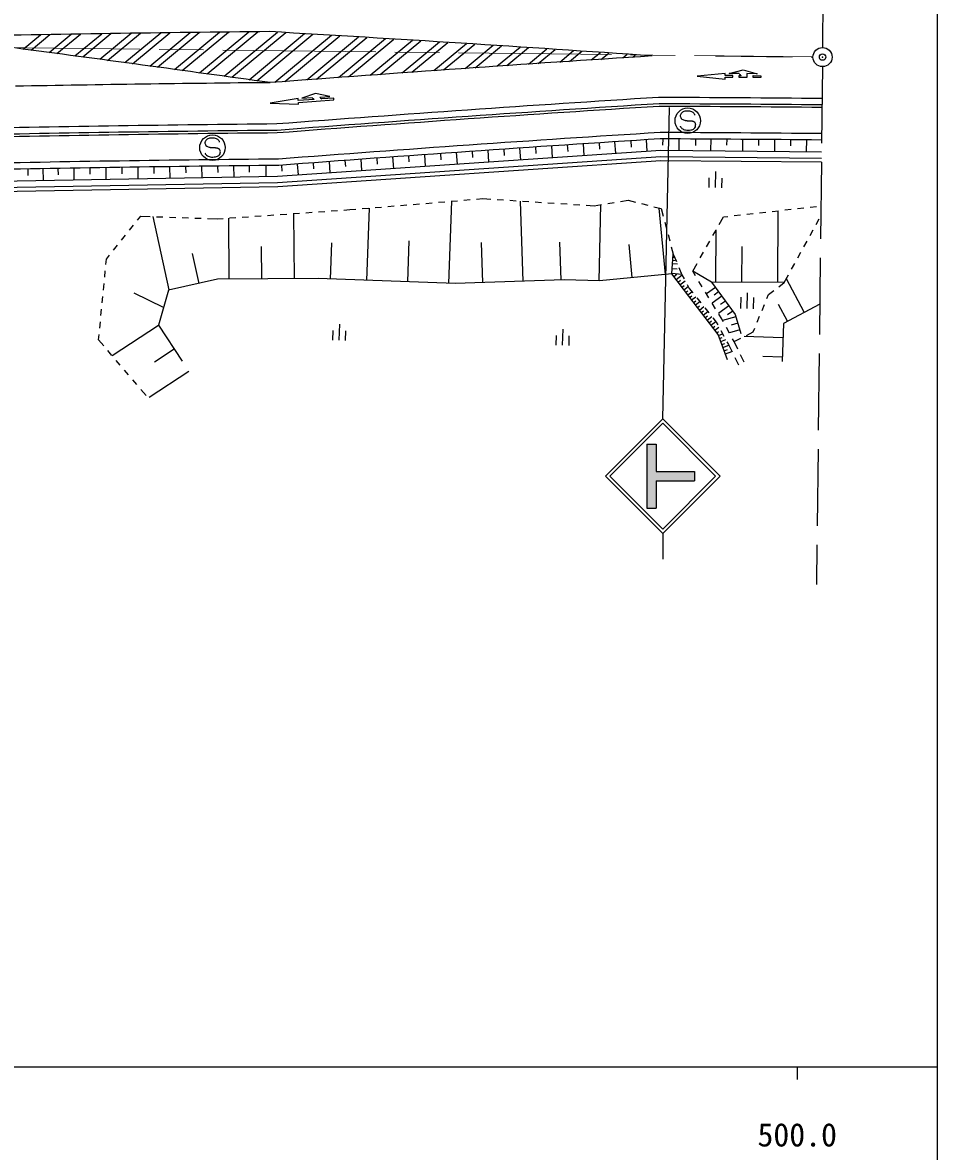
# Model space of a CAD drawing. Units: millimetres, scale not verified. Extents: x 40000 to 680000, y 20000 to 380000.
# Drawn here: x 507231 to 579000, y 198357 to 286848 of the extents above; entities that cross this region are included whole.
import ezdxf
from ezdxf.enums import TextEntityAlignment as Align

# ---------------------------------------------------------------- set-up
doc = ezdxf.new("R2010")
doc.units = ezdxf.units.MM
doc.header["$LTSCALE"] = 1000
doc.header["$PDMODE"] = 32
doc.header["$PDSIZE"] = 500
doc.linetypes.add('CHAIN', pattern=[18.5, 12, -1.5, 3.5, -1.5])
doc.linetypes.add('DASHED', pattern=[7.5, 6, -1.5])
for name, color, linetype, lineweight in [('M-BGD', 7, 'Continuous', 25), ('M-BGD-EXST', 7, 'Continuous', 25), ('M-BMK', 2, 'CHAIN', 13), ('M-BMK-SRVR', 3, 'Continuous', 25), ('M-STR-STRC', 7, 'Continuous', 25), ('M-TTL-BAND', 7, 'Continuous', 25)]:
    doc.layers.add(name, color=color, linetype=linetype, lineweight=lineweight)
doc.layers.add('M-OTRS', color=6, linetype='Continuous')
doc.styles.add('ＭＳ ゴシック', font='')
doc.styles.get('ＭＳ ゴシック').set_extended_font_data('MS Gothic')

msp = doc.modelspace()

# ---------------------------------------------------------------- hatches: boundary and pattern name
at = {"layer": 'M-STR-STRC'}
msp.add_hatch(color=256, dxfattribs=at).paths.add_polyline_path([(556198, 253787), (556948, 253787), (556948, 251663), (559948, 251663), (559948, 250913), (556948, 250913), (556948, 248787), (556198, 248787)])

# ---------------------------------------------------------------- linework, layer by layer
at = {"layer": 'M-BGD', "linetype": 'DASHED'}
for p, q in [((569997, 284893), (570465, 325132)), ((561601, 284241), (569238, 284152)), ((569980, 283393), (569508, 242804))]:
    msp.add_line(p, q, dxfattribs=at)
at = {"layer": 'M-BGD'}
for p, q in [((546216, 277011), (546280, 276099)), ((547464, 277095), (547500, 276574)), ((548712, 277178), (548775, 276269)), ((549960, 277261), (549996, 276743)), ((551207, 277343), (551270, 276439)), ((552455, 277424), (552491, 276912)), ((553763, 276609), (553705, 277505)), ((554999, 277080), (554967, 277586)), ((556230, 276777), (556174, 277662)), ((557448, 277729), (557444, 277227)), ((558737, 276835), (558741, 277723)), ((560017, 277717), (560013, 277210)), ((561236, 276809), (561246, 277710)), ((562491, 277248), (562496, 277702)), ((563735, 276783), (563746, 277693)), ((564991, 277216), (564996, 277684)), ((566235, 276758), (566246, 277674)), ((567490, 277185), (567496, 277664)), ((568735, 276732), (568746, 277652)), ((527222, 274801), (557290, 276849)), ((527243, 274302), (557304, 276349)), ((533768, 276132), (533829, 275251)), ((535015, 276226), (535049, 275737)), ((536262, 276314), (536324, 275421)), ((537509, 276404), (537543, 275922)), ((538757, 276493), (538819, 275591)), ((540004, 276581), (540038, 276092)), ((541252, 276669), (541315, 275761)), ((542499, 276756), (542533, 276260)), ((543807, 275931), (543748, 276853)), ((545042, 276428), (545010, 276929)), ((557290, 276849), (569902, 276720)), ((557304, 276349), (569896, 276220)), ((507683, 274869), (507673, 275375)), ((508867, 274472), (508851, 275396)), ((510044, 274910), (510035, 275417)), ((511249, 275438), (511261, 274515)), ((512503, 275459), (512509, 274957)), ((513756, 275479), (513768, 274560)), ((515010, 275498), (515016, 274993)), ((516263, 275517), (516275, 274605)), ((517517, 275534), (517523, 275028)), ((518770, 275552), (518782, 274650)), ((520024, 275568), (520031, 275062)), ((521278, 275584), (521289, 274695)), ((522531, 275599), (522538, 275093)), ((523785, 275613), (523796, 274740)), ((525046, 275124), (525041, 275627)), ((526349, 274786), (526341, 275640)), ((527256, 274002), (557313, 276049)), ((527533, 275666), (527565, 275201)), ((528780, 275760), (528839, 274909)), ((530027, 275854), (530060, 275371)), ((531274, 275948), (531334, 275075)), ((532521, 276040), (532554, 275567)), ((557313, 276049), (569893, 275920)), ((536873, 272512), (537371, 272553)), ((537869, 272595), (538367, 272637)), ((538866, 272678), (539364, 272720)), ((539862, 272761), (540360, 272803)), ((540672, 266404), (540907, 272848)), ((540859, 272844), (541357, 272886)), ((541855, 272927), (542354, 272969)), ((542852, 273010), (543328, 273050)), ((543328, 273050), (543956, 273010)), ((544455, 272978), (544954, 272946)), ((545453, 272914), (545952, 272882)), ((546497, 266563), (546287, 272861)), ((546451, 272850), (546950, 272819)), ((547449, 272787), (547948, 272755)), ((548447, 272723), (548946, 272691)), ((549445, 272659), (549944, 272627)), ((550443, 272596), (550942, 272564)), ((552070, 272492), (552659, 272587)), ((552459, 266612), (552586, 272575)), ((553152, 272666), (553646, 272746)), ((554139, 272826), (554729, 272921)), ((554729, 272921), (555302, 272776)), ((555787, 272653), (556271, 272530)), ((516244, 271355), (516499, 271674)), ((516499, 271674), (517247, 271648)), ((525456, 271668), (525955, 271702)), ((526454, 271737), (526953, 271771)), ((527452, 271805), (527950, 271840)), ((528449, 271874), (528948, 271909)), ((528557, 266766), (528522, 271879)), ((529447, 271943), (529946, 271977)), ((530445, 272012), (530943, 272046)), ((531442, 272081), (531941, 272115)), ((532440, 272149), (532909, 272182)), ((532909, 272182), (533385, 272221)), ((533883, 272263), (534381, 272304)), ((534228, 266639), (534435, 272309)), ((534879, 272346), (535378, 272387)), ((535876, 272429), (536374, 272470)), ((551441, 272532), (552070, 272492)), ((556756, 272408), (557329, 272263)), ((557665, 267094), (557181, 272300)), ((557329, 272263), (557483, 271683)), ((563044, 271712), (563541, 271768)), ((564038, 271824), (564535, 271880)), ((565031, 271936), (565528, 271991)), ((566025, 272047), (566522, 272103)), ((566478, 266463), (566512, 272102)), ((567019, 272159), (567516, 272215)), ((568013, 272271), (568510, 272327)), ((569006, 272382), (569503, 272438)), ((515621, 270573), (515933, 270964)), ((518738, 265889), (517470, 271640)), ((517747, 271630), (518247, 271613)), ((518746, 271595), (519246, 271578)), ((519746, 271560), (520246, 271543)), ((520745, 271525), (521245, 271507)), ((521745, 271490), (522494, 271464)), ((522494, 271464), (522962, 271496)), ((523443, 266731), (523411, 271527)), ((523461, 271530), (523960, 271565)), ((524459, 271599), (524958, 271633)), ((557611, 271200), (557739, 270717)), ((561883, 271013), (562229, 271621)), ((562229, 271621), (562547, 271656)), ((569492, 271028), (569733, 271466)), ((514998, 269791), (515310, 270182)), ((557867, 270233), (557995, 269750)), ((561388, 270144), (561635, 270579)), ((561625, 266492), (561650, 270604)), ((569010, 270152), (569251, 270590)), ((514375, 269010), (514686, 269400)), ((526000, 266748), (525983, 269305)), ((531393, 266743), (531497, 269578)), ((537450, 266522), (537568, 269744)), ((543348, 266458), (543243, 269607)), ((549478, 266662), (549378, 269643)), ((555062, 266852), (554820, 269455)), ((558123, 269267), (558276, 268687)), ((560893, 269276), (561140, 269710)), ((563658, 266480), (563675, 269299)), ((568528, 269276), (568769, 269714)), ((513768, 267875), (513809, 268300)), ((513809, 268300), (514063, 268619)), ((521080, 266405), (520564, 268747)), ((558242, 268212), (558428, 268199)), ((558260, 268461), (558376, 268453)), ((558276, 268687), (558519, 268116)), ((560397, 268407), (560645, 268841)), ((568045, 268400), (568287, 268838)), ((513672, 266880), (513720, 267378)), ((558195, 267578), (558580, 267550)), ((558223, 267963), (558597, 267936)), ((558716, 267657), (558959, 267086)), ((559804, 267365), (560150, 267972)), ((561286, 266494), (559804, 267365)), ((560033, 266987), (559804, 267365)), ((567563, 267524), (567804, 267962)), ((513576, 265884), (513624, 266382)), ((558167, 267193), (558937, 267137)), ((558312, 266945), (558550, 267125)), ((558493, 266707), (558968, 267069)), ((558648, 266503), (558852, 266658)), ((558803, 266300), (559210, 266610)), ((558959, 267086), (559131, 266760)), ((560551, 266132), (560292, 266559)), ((566978, 266460), (561286, 266494)), ((566563, 266142), (566978, 266460)), ((566978, 266460), (567322, 267086)), ((568552, 264140), (567149, 266771)), ((518286, 264504), (515975, 265644)), ((558954, 266101), (559125, 266231)), ((559106, 265902), (559447, 266162)), ((559257, 265703), (559419, 265826)), ((559364, 266318), (559536, 265993)), ((559408, 265504), (559731, 265750)), ((559536, 265993), (559808, 265654)), ((561069, 265276), (560810, 265704)), ((561580, 266090), (560884, 265582)), ((561834, 265742), (561486, 265488)), ((565625, 265213), (565752, 265519)), ((565752, 265519), (566167, 265837)), ((513479, 264889), (513527, 265387)), ((559560, 265305), (559725, 265432)), ((559713, 265107), (560043, 265361)), ((559865, 264909), (560034, 265039)), ((560017, 264710), (560356, 264971)), ((560121, 265264), (560433, 264874)), ((560170, 264512), (560343, 264645)), ((561588, 264421), (561329, 264849)), ((562088, 265394), (561332, 264843)), ((562638, 264638), (561818, 264041)), ((562363, 265016), (561985, 264741)), ((565242, 264289), (565434, 264751)), ((567237, 263439), (566535, 264754)), ((513383, 263894), (513431, 264391)), ((560322, 264314), (560669, 264580)), ((560474, 264116), (560652, 264252)), ((560627, 263918), (560982, 264190)), ((560746, 264484), (561059, 264094)), ((560779, 263719), (560960, 263859)), ((560931, 263521), (561294, 263800)), ((561372, 263704), (561643, 263365)), ((562076, 263615), (561847, 263994)), ((563181, 263791), (562149, 263483)), ((562937, 264228), (562527, 263929)), ((564860, 263365), (565051, 263827)), ((513287, 262898), (513335, 263396)), ((517901, 263105), (514271, 260721)), ((561083, 263323), (561269, 263466)), ((561236, 263125), (561607, 263410)), ((561388, 262926), (561547, 263049)), ((561540, 262728), (561859, 262973)), ((561643, 263365), (561766, 263142)), ((562204, 263383), (562076, 263615)), ((562686, 262506), (562445, 262944)), ((563335, 263275), (562819, 263121)), ((564542, 262596), (564668, 262903)), ((513198, 261976), (513239, 262401)), ((513595, 261511), (513198, 261976)), ((561693, 262530), (561832, 262637)), ((561823, 262319), (562151, 262442)), ((561910, 262085), (562109, 262159)), ((561998, 261851), (562395, 261999)), ((562007, 262704), (562248, 262266)), ((563489, 262759), (562680, 262517)), ((563055, 261835), (562927, 262068)), ((563055, 261835), (563576, 262102)), ((566879, 262144), (563831, 262232)), ((564021, 262330), (564542, 262596)), ((514245, 260751), (513920, 261131)), ((519119, 261250), (517579, 260240)), ((562085, 261617), (562317, 261703)), ((562172, 261382), (562636, 261555)), ((562268, 261126), (562524, 261221)), ((562363, 260869), (562876, 261060)), ((562489, 261828), (562611, 261605)), ((562611, 261605), (562889, 261033)), ((563336, 261258), (563055, 261835)), ((514895, 259991), (514570, 260371)), ((563108, 260584), (563386, 260011)), ((563836, 260230), (563555, 260808)), ((566835, 260620), (565311, 260664)), ((515544, 259230), (515220, 259610)), ((520269, 259499), (517155, 257454)), ((516194, 258470), (515869, 258850)), ((516916, 257625), (516519, 258090))]:
    msp.add_line(p, q, dxfattribs=at)
for points in [[(445694, 269478), (457098, 272947), (478331, 273205), (488340, 274066), (502407, 274356), (527222, 274801)], [(446268, 269130), (457176, 272448), (478356, 272706), (488367, 273567), (502417, 273856), (527243, 274302)], [(446354, 268843), (457222, 272149), (478371, 272406), (488383, 273267), (502423, 273556), (527256, 274002)], [(562538, 260401), (561794, 262398), (559491, 265395), (558163, 267140), (558276, 268687)], [(541172, 266386), (530426, 266778), (522526, 266725), (518688, 265878), (517884, 263130), (519740, 260305)], [(558163, 267140), (552482, 266612), (549724, 266671), (541172, 266386)], [(561286, 266494), (563129, 263965), (563574, 262476)], [(569763, 264786), (566911, 263265), (566825, 260285)]]:
    msp.add_lwpolyline(points, dxfattribs=at)
for centre, radius, start, end in [((694457, -1912727), 2197500, 93.58176, 94.36504), ((694457, -1912727), 2197300, 93.58194, 94.36522), ((548167, -1915751), 2196250, 89.43184, 89.76504), ((548167, -1915751), 2196050, 89.43185, 89.76486), ((548167, -1915751), 2194250, 90.54738, 91.19695), ((548167, -1915751), 2194050, 90.54721, 91.19695), ((694457, -1912727), 2195250, 93.58372, 94.367), ((548167, -1915751), 2194000, 89.43194, 89.76308), ((694457, -1912727), 2194750, 93.58415, 94.36743), ((548167, -1915751), 2193500, 89.43197, 89.76264), ((548167, -1915751), 2192000, 90.54542, 91.19695), ((548167, -1915751), 2191500, 90.54498, 91.19695)]:
    msp.add_arc(centre, radius, start, end, dxfattribs=at)
at = {"layer": 'M-BGD-EXST'}
for p, q in [((561078, 274677), (561060, 273928)), ((561590, 275165), (561560, 273916)), ((562078, 274653), (562060, 273904)), ((564075, 264425), (564104, 265675)), ((563575, 264437), (563596, 265312)), ((564574, 264413), (564595, 265288)), ((532081, 263201), (532051, 261951)), ((531569, 262713), (531551, 261963)), ((532569, 262689), (532551, 261939)), ((549091, 262320), (549073, 261570)), ((549602, 262808), (549572, 261558)), ((550090, 262296), (550072, 261546))]:
    msp.add_line(p, q, dxfattribs=at)
for points in [[(559147, 279192), (559173, 279187), (559198, 279182), (559223, 279177), (559249, 279173), (559274, 279169), (559300, 279165), (559325, 279162), (559351, 279159), (559376, 279157), (559402, 279156), (559423, 279155), (559444, 279155), (559465, 279154), (559486, 279155), (559507, 279155), (559528, 279155), (559549, 279156), (559571, 279156), (559592, 279156), (559613, 279156), (559625, 279155), (559636, 279155), (559648, 279154), (559660, 279153), (559671, 279153), (559683, 279151), (559695, 279150), (559706, 279149), (559718, 279147), (559730, 279145), (559737, 279144), (559743, 279143), (559750, 279142), (559757, 279140), (559764, 279139), (559771, 279137), (559778, 279135), (559785, 279133), (559792, 279131), (559798, 279129), (559804, 279127), (559810, 279125), (559816, 279123), (559822, 279121), (559828, 279119), (559834, 279116), (559840, 279114), (559846, 279111), (559851, 279109), (559857, 279106), (559863, 279103), (559869, 279100), (559875, 279097), (559880, 279094), (559886, 279091), (559891, 279088), (559897, 279084), (559902, 279081), (559907, 279077), (559912, 279073), (559919, 279067), (559926, 279061), (559932, 279055), (559939, 279048), (559945, 279041)], [(558897, 278615), (558892, 278622), (558887, 278630), (558882, 278638), (558877, 278645), (558873, 278653), (558868, 278661), (558864, 278669), (558861, 278678), (558858, 278686), (558855, 278694), (558853, 278702), (558852, 278710), (558850, 278718)], [(521863, 277080), (521888, 277075), (521914, 277071), (521939, 277066), (521964, 277062), (521990, 277058), (522015, 277054), (522041, 277051), (522066, 277048), (522092, 277046), (522117, 277044), (522138, 277044), (522159, 277043), (522181, 277043), (522202, 277043), (522223, 277044), (522244, 277044), (522265, 277044), (522286, 277045), (522307, 277045), (522329, 277044), (522340, 277044), (522352, 277044), (522364, 277043), (522375, 277042), (522387, 277041), (522399, 277040), (522410, 277039), (522422, 277037), (522434, 277036), (522445, 277034), (522452, 277033), (522459, 277032), (522466, 277030), (522473, 277029), (522480, 277027), (522487, 277026), (522494, 277024), (522500, 277022), (522507, 277020), (522514, 277018), (522520, 277016), (522526, 277014), (522532, 277012), (522538, 277010), (522544, 277007), (522550, 277005), (522555, 277003), (522561, 277000), (522567, 276997), (522573, 276995), (522579, 276992), (522584, 276989), (522590, 276986), (522596, 276983), (522602, 276980), (522607, 276977), (522612, 276973), (522618, 276969), (522623, 276966), (522628, 276962), (522635, 276956), (522642, 276950), (522648, 276943), (522654, 276937), (522661, 276930)], [(521612, 276503), (521607, 276511), (521602, 276519), (521597, 276526), (521593, 276534), (521588, 276542), (521584, 276550), (521580, 276558), (521577, 276566), (521573, 276575), (521571, 276583), (521569, 276591), (521567, 276599), (521566, 276606)]]:
    msp.add_lwpolyline(points, dxfattribs=at)
for centre in [(559413, 279156), (522129, 277044)]:
    msp.add_circle(centre, 1000, dxfattribs=at)
for centre, radius, start, end in [((559114, 279527), 290, 150.0708, 170.82171), ((559287, 279426), 491, 135.15085, 149.93667), ((559189, 279532), 347, 114.63796, 136.08554), ((559290, 279310), 591, 100.05395, 114.52623), ((559380, 278817), 1092, 90.54544, 100.1869), ((559399, 278653), 1257, 82.47698, 91.3279), ((559473, 279195), 709, 69.27414, 82.6429), ((559575, 279467), 419, 50.33996, 69.2792), ((559581, 279485), 401, 40.39427, 49.36849), ((559501, 279394), 521, 31.07407, 42.21432), ((559787, 279566), 188, 15.48494, 31.07407), ((559123, 279535), 298, 172.36814, 193.72008), ((559122, 279535), 298, 193.7824, 222.17001), ((559231, 279635), 445, 222.25697, 242.81644), ((559323, 279817), 650, 242.95506, 254.28289), ((559688, 278809), 346, 0.82024, 42.03911), ((559869, 279594), 101, 353.24514, 12.74605), ((559685, 278802), 349, 338.2637, 2.05452), ((559251, 278891), 449, 217.94831, 228.20445), ((559259, 278911), 470, 229.12381, 248.26742), ((559354, 279152), 728, 248.31346, 261.14941), ((559429, 279644), 1226, 261.2217, 270.98278), ((559447, 279690), 1272, 270.15164, 279.41634), ((559537, 279140), 715, 279.49367, 291.46503), ((559642, 278874), 428, 291.45807, 309.06252), ((559693, 278806), 344, 309.52638, 337.1503), ((521838, 277423), 298, 172.36814, 193.72008), ((521830, 277416), 290, 150.0708, 170.82171), ((521838, 277424), 298, 193.7824, 222.17001), ((522003, 277315), 491, 135.15085, 149.93667), ((521947, 277523), 445, 222.25697, 242.81644), ((521905, 277421), 347, 114.63796, 136.08554), ((522039, 277706), 650, 242.95506, 254.28289), ((522006, 277198), 591, 100.05395, 114.52623), ((522095, 276706), 1092, 90.54544, 100.1869), ((522114, 276541), 1257, 82.47698, 91.3279), ((522188, 277084), 709, 69.27414, 82.6429), ((522291, 277355), 419, 50.33996, 69.2792), ((522297, 277374), 401, 40.39427, 49.36849), ((522217, 277283), 521, 31.07407, 42.21432), ((522502, 277455), 188, 15.48494, 31.07407), ((522584, 277483), 101, 353.24514, 12.74605), ((521966, 276779), 449, 217.94831, 228.20445), ((521974, 276800), 470, 229.12381, 248.26742), ((522069, 277040), 728, 248.31346, 261.14941), ((522144, 277532), 1226, 261.2217, 270.98278), ((522162, 277579), 1272, 270.15164, 279.41634), ((522252, 277029), 715, 279.49367, 291.46503), ((522357, 276762), 428, 291.45807, 309.06252), ((522409, 276695), 344, 309.52638, 337.1503), ((522403, 276698), 346, 0.82024, 42.03911), ((522401, 276690), 349, 338.2637, 2.05452)]:
    msp.add_arc(centre, radius, start, end, dxfattribs=at)
at = {"layer": 'M-BMK'}
msp.add_line((485938, 285121), (569238, 284152), dxfattribs=at)
at = {"layer": 'M-BMK-SRVR'}
msp.add_circle((569988, 284143), 750, dxfattribs=at)
msp.add_point((569988, 284143), dxfattribs=at)
at = {"layer": 'M-OTRS'}
msp.add_point((569988, 284143), dxfattribs=at)
at = {"layer": 'M-STR-STRC'}
for p, q in [((507290, 284767), (508647, 285893)), ((507898, 284687), (509367, 285905)), ((509318, 284500), (511047, 285934)), ((509925, 284419), (511766, 285946)), ((511343, 284231), (513443, 285972)), ((511951, 284150), (514161, 285983)), ((513299, 283970), (515756, 286007)), ((513906, 283888), (516473, 286017)), ((515254, 283707), (518066, 286039)), ((515860, 283625), (518783, 286049)), ((517206, 283442), (520374, 286069)), ((517812, 283360), (521089, 286078)), ((519157, 283176), (522678, 286097)), ((519762, 283093), (523393, 286105)), ((521106, 282909), (524980, 286121)), ((521710, 282825), (525693, 286129)), ((523053, 282640), (527228, 286102)), ((523657, 282556), (527888, 286065)), ((524998, 282369), (529352, 285980)), ((525602, 282285), (530010, 285941)), ((527025, 282166), (531473, 285855)), ((527801, 282225), (532131, 285816)), ((529524, 282355), (533592, 285729)), ((530299, 282413), (534249, 285689)), ((532020, 282541), (535708, 285600)), ((532793, 282598), (536365, 285560)), ((534511, 282724), (537823, 285470)), ((535284, 282780), (538478, 285429)), ((536999, 282903), (539935, 285337)), ((537771, 282958), (540590, 285296)), ((539483, 283079), (542044, 285203)), ((540254, 283134), (542699, 285161)), ((541964, 283253), (544152, 285067)), ((542733, 283306), (544805, 285025)), ((544440, 283423), (546257, 284929)), ((545208, 283475), (546910, 284886)), ((546914, 283590), (548360, 284790)), ((547680, 283641), (549012, 284746)), ((549383, 283754), (550460, 284648)), ((550148, 283805), (551112, 284604)), ((551848, 283915), (552559, 284504)), ((552591, 283947), (553210, 284459)), ((554311, 284074), (554655, 284359)), ((555074, 284122), (555305, 284314)), ((562350, 282862), (560148, 282659)), ((560148, 282659), (562346, 282412)), ((562346, 282412), (562347, 282562)), ((562347, 282562), (562947, 282556)), ((562349, 282712), (562350, 282862)), ((562949, 282706), (562349, 282712)), ((562650, 282859), (563753, 283148)), ((563450, 282851), (562650, 282859)), ((562947, 282556), (562949, 282706)), ((563447, 282551), (563449, 282701)), ((564047, 282545), (563447, 282551)), ((563449, 282701), (563599, 282699)), ((563753, 283148), (564850, 282836)), ((564050, 282845), (564047, 282545)), ((564850, 282836), (564050, 282845)), ((564547, 282540), (564549, 282690)), ((565147, 282533), (564547, 282540)), ((564549, 282690), (565149, 282683)), ((565149, 282683), (565147, 282533)), ((528847, 280891), (526667, 280519)), ((526667, 280519), (528877, 280442)), ((528857, 280741), (528847, 280891)), ((530104, 280825), (528857, 280741)), ((528867, 280592), (531661, 280779)), ((528877, 280442), (528867, 280592)), ((530224, 281284), (529146, 280911)), ((529146, 280911), (529944, 280965)), ((531341, 281059), (530224, 281284)), ((530543, 281005), (531341, 281059)), ((531651, 280929), (530703, 280865)), ((531661, 280779), (531651, 280929)), ((557448, 255788), (557989, 280196)), ((552948, 251288), (557448, 255788)), ((561949, 251288), (557448, 255788)), ((553302, 251288), (557448, 255435)), ((561595, 251288), (557448, 255435)), ((556198, 253787), (556198, 248787)), ((556198, 253787), (556948, 253787)), ((556948, 253787), (556948, 251663)), ((556948, 251663), (559948, 251663)), ((559948, 251663), (559948, 250913)), ((552948, 251288), (557448, 246787)), ((553302, 251288), (557448, 247141)), ((556948, 250913), (559948, 250913)), ((556948, 250913), (556948, 248787)), ((557448, 247141), (561595, 251288)), ((557449, 246788), (561949, 251288)), ((556198, 248787), (556948, 248787)), ((557448, 246787), (557448, 244787))]:
    msp.add_line(p, q, dxfattribs=at)
for centre, radius, start, end in [((547667, -1915762), 2202000, 90.54782, 91.19695), ((383500, -2206233), 2496476, 86.02331, 86.71365), ((220959, -1896394), 2199875, 82.01239, 82.53901), ((715526, -2205628), 2494926, 93.65147, 94.34165), ((564235, 283471), 1000, 218.33477, 230.51195), ((547667, -1915762), 2198000, 90.54782, 91.06869), ((698715, -1971154), 2256581, 93.59757, 94.35951), ((530679, 281644), 1000, 222.75449, 234.93166), ((530945, 281303), 500, 216.59575, 241.0904), ((548167, -1915751), 2196750, 89.43182, 89.76651), ((548167, -1915751), 2194750, 90.54782, 91.19695)]:
    msp.add_arc(centre, radius, start, end, dxfattribs=at)
at = {"layer": 'M-TTL-BAND'}
for p, q in [((579000, 20000), (579000, 370000)), ((40000, 205000), (579000, 205000)), ((568000, 205000), (568000, 204000))]:
    msp.add_line(p, q, dxfattribs=at)

# ---------------------------------------------------------------- texts
at = {"layer": 'M-TTL-BAND', "style": 'ＭＳ ゴシック'}
msp.add_text('500.0', height=1833, dxfattribs=at).set_placement((568000, 198195), align=Align.BOTTOM_CENTER)

doc.saveas('drawing.dxf')
